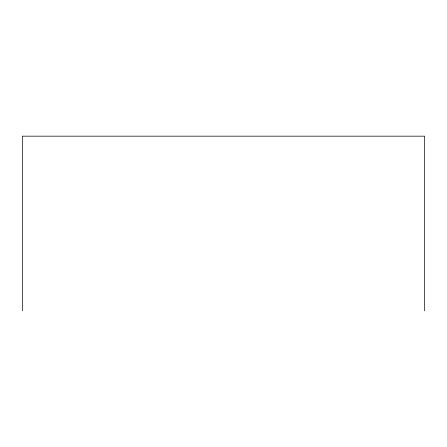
<?xml version="1.0" encoding="UTF-8"?>
<svg xmlns="http://www.w3.org/2000/svg" width="447" height="447" viewBox="0 0 447 447"><rect width="100%" height="100%" fill="white"/><g stroke="black" fill="none" stroke-linecap="round" stroke-linejoin="round"><path stroke-width="0.67" d="M424.65 310.833L424.65 136.167L22.35 136.167L22.35 310.833"/></g></svg>
